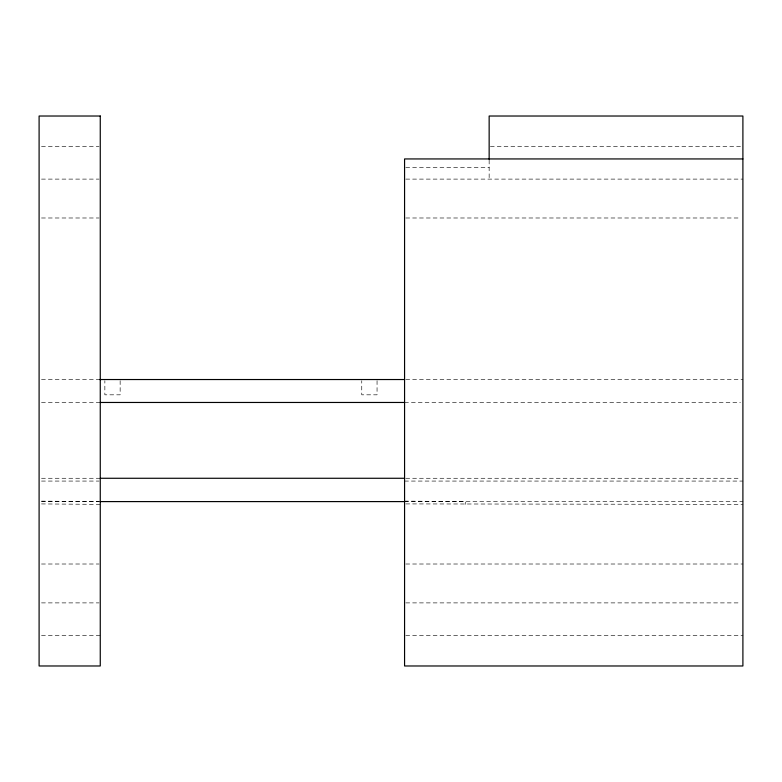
<?xml version="1.0" encoding="UTF-8"?>
<svg xmlns="http://www.w3.org/2000/svg" width="782" height="782" viewBox="0 0 782 782"><rect width="100%" height="100%" fill="white"/><g stroke="black" fill="none" stroke-linecap="round" stroke-linejoin="round"><path stroke-width="0.59" stroke-dasharray="3.91 2.93" d="M41.495 146.332L99.07 146.332M490.373 146.332L740.456 146.332M405.78 167.368L489.151 167.368M41.495 179.107L99.07 179.107M405.78 179.107L742.9 179.107M41.495 217.992L99.07 217.992M405.79 217.992L740.456 217.992M41.495 379.534L100.262 379.534M405.79 379.534L742.9 379.534M41.495 402.466L100.262 402.466M404.568 402.466L740.456 402.466M41.495 478.271L100.262 478.271M405.79 478.271L740.456 478.271M41.495 481.067L99.07 481.067M404.568 481.067L742.9 481.067M41.495 501.594L99.07 501.594M404.568 501.594L742.9 501.594M405.77 503.911L742.9 504.38M41.495 564.008L99.07 564.008M405.79 564.008L742.9 564.008M41.495 602.893L99.07 602.893M405.79 602.893L740.456 602.893M41.495 635.668L100.262 635.668M405.79 635.668L742.9 635.668M404.568 501.115L465.74 501.594L465.74 504.38M41.495 501.135L100.262 501.594M41.495 503.921L100.262 504.38M489.151 160.105L489.151 179.107M377.051 380.707L377.051 394.822L361.753 394.822L361.753 380.707M120.145 380.707L120.145 394.822L104.856 394.822L104.856 380.707"/><path stroke-width="1.17" d="M742.9 158.941L404.568 158.941L404.568 665.981L742.9 665.981L742.9 116.019L489.151 116.019L489.151 159.323M99.558 379.534L404.568 379.534M100.262 402.466L404.568 402.466M100.262 478.271L404.568 478.271M100.262 501.594L404.568 501.594M100.262 116.019L39.1 116.019L39.1 665.981L100.262 665.981L100.262 116.019"/></g></svg>
